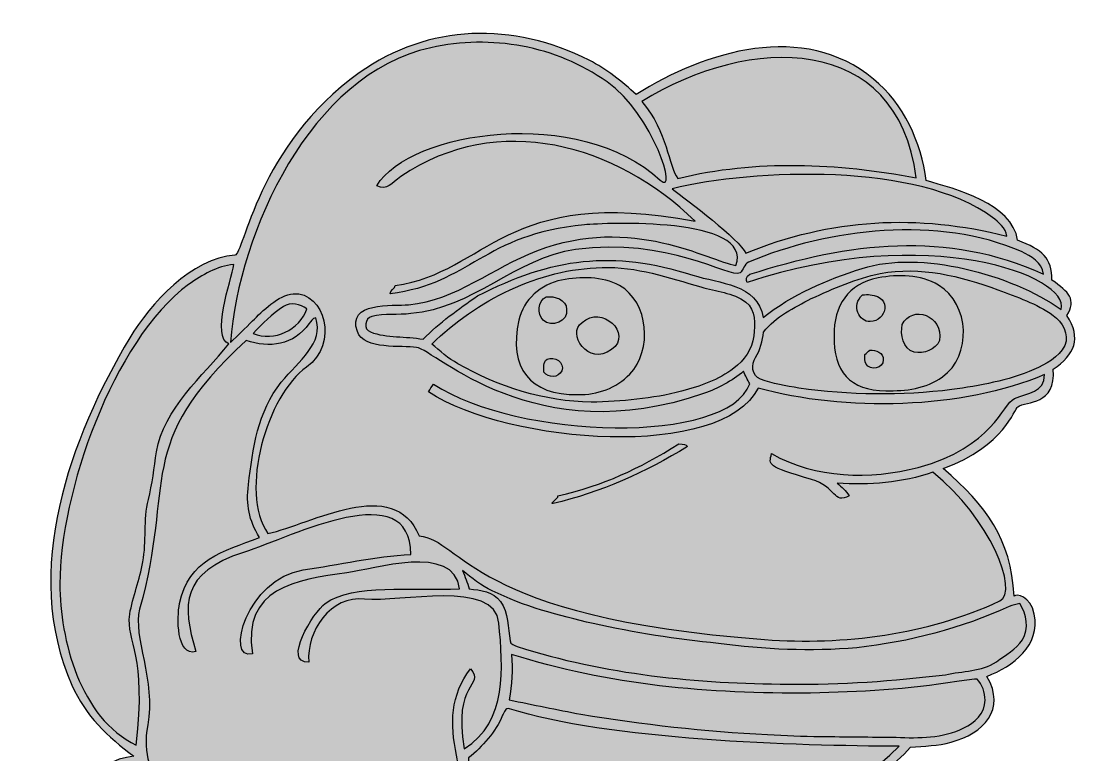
# Model space of a CAD drawing. Header units: millimetres. Extents: x 647 to 815, y -242 to -158.
# Drawn here: x 735.2 to 815.2, y -213.1 to -157.7 of the extents above; entities that cross this region are included whole.
import ezdxf

# ---------------------------------------------------------------- set-up
doc = ezdxf.new("R2010")
doc.units = ezdxf.units.MM
doc.header["$MEASUREMENT"] = 0
doc.layers.add('layer 1', color=7, linetype='Continuous')

msp = doc.modelspace()

# ---------------------------------------------------------------- hatches: boundary and pattern name
at = {"layer": 'layer 1', "true_color": 0x2b2a29}
h = msp.add_hatch(color=250, dxfattribs=at)
edge = h.paths.add_edge_path()
edge.add_spline(control_points=[(760.7171, -161.6223), (765.9753, -157.8823), (772.3428, -157.7647), (778.0643, -160.6654), (779.3853, -161.325), (780.5275, -162.2685), (781.6218, -163.2462), (786.8372, -159.9376), (794.2566, -157.7166), (799.5074, -162.0761), (801.8114, -163.9541), (803.1146, -166.8299), (803.4824, -169.7392), (805.719, -170.3782), (809.9784, -171.4619), (810.3846, -174.2448), (812.2667, -174.9637), (812.9712, -175.57), (812.9771, -177.2403), (814.2634, -178.1506), (814.8339, -178.705), (814.1042, -179.9286), (815.2275, -181.6205), (814.699, -182.8877), (813.0719, -183.9654), (813.3006, -186.696), (811.0421, -186.3629), (810.3997, -186.7979), (810.115, -186.9907), (809.4655, -189.716), (804.762, -191.4657), (808.0596, -194.2805), (809.8567, -196.6981), (810.1261, -201.098), (810.269, -200.8804), (811.3719, -201.0643), (811.646, -202.441), (812.1183, -204.813), (810.0638, -206.3617), (808.0743, -207.1387), (809.5468, -209.6382), (807.7969, -211.4451), (805.3855, -212.0967), (804.3825, -212.3801), (803.3347, -212.4035), (802.3022, -212.4729), (799.7745, -215.3355), (796.2153, -217.003), (792.6266, -218.1104), (796.3585, -219.0922), (797.8398, -221.0493), (798.4728, -224.6895), (799.2762, -229.3082), (786.7411, -231.0301), (784.1693, -231.3199), (777.9086, -231.9863), (771.5846, -231.9366), (765.3088, -231.4943), (764.3147, -234.1286), (765.0319, -235.5608), (764.515, -237.6952), (763.5231, -241.797), (748.2242, -240.3247), (747.1714, -235.1192), (746.9543, -234.0548), (747.1503, -229.8186), (747.4349, -228.5353), (744.8954, -227.8042), (742.3773, -226.879), (740.1445, -225.4436), (737.4223, -223.4568), (736.4678, -222.9007), (737.5988, -219.3635), (738.4977, -216.6191), (740.6641, -213.4303), (743.7199, -213.1656), (741.7352, -211.67), (740.0854, -210.1419), (739.0457, -207.8033), (735.222, -199.2059), (738.902, -189.161), (743.415, -181.5947), (744.9387, -179.0404), (748.1066, -175.5644), (751.3452, -175.3769), (752.0013, -175.3388), (753.0577, -167.0586), (760.7171, -161.6223)], knot_values=[0, 0, 0, 0, 0.0344828, 0.0344828, 0.0344828, 0.0689655, 0.0689655, 0.0689655, 0.1034483, 0.1034483, 0.1034483, 0.137931, 0.137931, 0.137931, 0.1724138, 0.1724138, 0.1724138, 0.2068966, 0.2068966, 0.2068966, 0.2413793, 0.2413793, 0.2413793, 0.2758621, 0.2758621, 0.2758621, 0.3103448, 0.3103448, 0.3103448, 0.3448276, 0.3448276, 0.3448276, 0.3793103, 0.3793103, 0.3793103, 0.4137931, 0.4137931, 0.4137931, 0.4482759, 0.4482759, 0.4482759, 0.4827586, 0.4827586, 0.4827586, 0.5172414, 0.5172414, 0.5172414, 0.5517241, 0.5517241, 0.5517241, 0.5862069, 0.5862069, 0.5862069, 0.6206897, 0.6206897, 0.6206897, 0.6551724, 0.6551724, 0.6551724, 0.6896552, 0.6896552, 0.6896552, 0.7241379, 0.7241379, 0.7241379, 0.7586207, 0.7586207, 0.7586207, 0.7931034, 0.7931034, 0.7931034, 0.8275862, 0.8275862, 0.8275862, 0.862069, 0.862069, 0.862069, 0.8965517, 0.8965517, 0.8965517, 0.9310345, 0.9310345, 0.9310345, 0.9655172, 0.9655172, 0.9655172, 1, 1, 1, 1], degree=3, periodic=1)
at = {"layer": 'layer 1', "true_color": 0xfefefe}
h = msp.add_hatch(color=7, dxfattribs=at)
edge = h.paths.add_edge_path()
edge.add_spline(control_points=[(779.4119, -162.2899), (782.9348, -164.7787), (784.8102, -170.9866), (783.4269, -169.7029), (777.3677, -164.082), (764.5466, -165.9411), (762.0485, -170.1289), (762.8762, -170.5223), (763.0916, -169.9454), (763.8635, -169.4243), (771.2063, -164.4659), (780.1096, -167.0039), (786.0522, -172.7925), (771.6811, -170.0907), (770.4373, -176.6716), (763.4262, -177.6535), (763.4313, -177.8739), (763.0514, -178.0556), (763.0646, -178.276), (769.1058, -177.5256), (770.0146, -173.8069), (777.7176, -173.0765), (779.2407, -172.9317), (790.4651, -172.4294), (789.1389, -176.1445), (787.0797, -175.7976), (781.3374, -172.275), (774.1191, -175.0305), (770.8036, -176.296), (768.0839, -178.762), (764.4436, -179.1016), (763.2387, -179.214), (759.7681, -178.8472), (760.5798, -181.1305), (761.0761, -182.5276), (763.9408, -182.1595), (765.0439, -182.3239), (766.483, -182.5391), (773.9862, -190.2406), (786.7023, -185.7966), (787.7978, -185.422), (788.8287, -184.8601), (789.7173, -184.1176), (789.8453, -184.444), (789.9991, -184.7623), (790.188, -185.059), (788.5107, -189.7136), (772.6945, -189.2625), (766.3315, -185.097), (766.1941, -185.2845), (766.068, -185.4783), (765.949, -185.6774), (772.0795, -189.6655), (788.0827, -190.8354), (790.8147, -185.3906), (797.249, -187.1885), (806.2848, -187.0232), (812.4086, -184.3694), (812.4233, -185.7468), (811.1647, -185.7325), (810.1543, -186.1812), (809.2226, -186.595), (808.5325, -189.8622), (802.8959, -191.3715), (799.2474, -192.3212), (795.161, -192.2135), (791.8157, -190.3338), (791.641, -191.2167), (791.4083, -191.2705), (794.8361, -192.2779), (796.708, -192.828), (796.507, -194.2058), (797.6727, -193.5077), (797.4335, -193.1402), (797.1104, -192.8431), (796.7721, -192.5697), (799.2024, -192.7141), (801.6805, -192.5431), (803.9945, -191.746), (808.3009, -195.1659), (810.5118, -200.7687), (809.0403, -201.4497), (803.5487, -203.991), (797.3004, -204.801), (791.3003, -204.357), (768.9945, -202.7069), (768.5346, -196.8284), (765.2325, -196.5483), (763.3864, -191.9073), (757.0853, -195.6767), (753.8348, -196.3607), (751.6316, -193.2029), (753.7836, -185.8949), (756.7406, -183.8109), (759.1937, -182.082), (758.1009, -178.1034), (755.7461, -178.2728), (754.626, -178.3535), (753.4034, -179.6015), (752.6703, -180.3239), (752.1175, -180.8684), (751.5816, -181.4329), (751.0019, -181.9445), (751.6574, -173.6251), (757.0126, -161.7152), (766.1148, -159.7132), (770.6848, -158.7083), (775.5437, -159.5569), (779.4119, -162.2899)], knot_values=[0, 0, 0, 0, 0.0277778, 0.0277778, 0.0277778, 0.0555556, 0.0555556, 0.0555556, 0.0833333, 0.0833333, 0.0833333, 0.1111111, 0.1111111, 0.1111111, 0.1388889, 0.1388889, 0.1388889, 0.1666667, 0.1666667, 0.1666667, 0.1944444, 0.1944444, 0.1944444, 0.2222222, 0.2222222, 0.2222222, 0.25, 0.25, 0.25, 0.2777778, 0.2777778, 0.2777778, 0.3055556, 0.3055556, 0.3055556, 0.3333333, 0.3333333, 0.3333333, 0.3611111, 0.3611111, 0.3611111, 0.3888889, 0.3888889, 0.3888889, 0.4166667, 0.4166667, 0.4166667, 0.4444444, 0.4444444, 0.4444444, 0.4722222, 0.4722222, 0.4722222, 0.5, 0.5, 0.5, 0.5277778, 0.5277778, 0.5277778, 0.5555556, 0.5555556, 0.5555556, 0.5833333, 0.5833333, 0.5833333, 0.6111111, 0.6111111, 0.6111111, 0.6388889, 0.6388889, 0.6388889, 0.6666667, 0.6666667, 0.6666667, 0.6944444, 0.6944444, 0.6944444, 0.7222222, 0.7222222, 0.7222222, 0.75, 0.75, 0.75, 0.7777778, 0.7777778, 0.7777778, 0.8055556, 0.8055556, 0.8055556, 0.8333333, 0.8333333, 0.8333333, 0.8611111, 0.8611111, 0.8611111, 0.8888889, 0.8888889, 0.8888889, 0.9166667, 0.9166667, 0.9166667, 0.9444444, 0.9444444, 0.9444444, 0.9722222, 0.9722222, 0.9722222, 1, 1, 1, 1], degree=3, periodic=1)
h = msp.add_hatch(color=7, dxfattribs=at)
edge = h.paths.add_edge_path()
edge.add_spline(control_points=[(782.0327, -163.7784), (790.1275, -158.7324), (801.3599, -158.5491), (802.7397, -169.5354), (796.7611, -168.3988), (790.7176, -168.1381), (784.7432, -169.5735), (784.0275, -168.6111), (784.0197, -166.0964), (782.0327, -163.7784)], knot_values=[0, 0, 0, 0, 0.3333333, 0.3333333, 0.3333333, 0.6666667, 0.6666667, 0.6666667, 1, 1, 1, 1], degree=3, periodic=1)
h = msp.add_hatch(color=7, dxfattribs=at)
edge = h.paths.add_edge_path()
edge.add_spline(control_points=[(784.3169, -170.3527), (790.5577, -168.8488), (802.876, -168.3694), (808.4999, -172.5208), (808.959, -172.8853), (809.5062, -173.3099), (809.5611, -173.9397), (802.9611, -172.2111), (796.1767, -172.586), (789.873, -175.2261), (789.4322, -174.1773), (785.4632, -171.2351), (784.3169, -170.3527)], knot_values=[0, 0, 0, 0, 0.25, 0.25, 0.25, 0.5, 0.5, 0.5, 0.75, 0.75, 0.75, 1, 1, 1, 1], degree=3, periodic=1)
h = msp.add_hatch(color=7, dxfattribs=at)
edge = h.paths.add_edge_path()
edge.add_spline(control_points=[(764.6164, -179.7583), (769.2203, -179.4288), (772.5104, -175.5798), (777.0431, -174.9374), (783.9198, -173.963), (788.6988, -177.1407), (789.4507, -176.7095), (789.7077, -176.4777), (789.7408, -176.0416), (790.0822, -175.9008), (796.0974, -173.3471), (804.4804, -172.3551), (810.6779, -175.1001), (811.4023, -175.4266), (812.2229, -175.919), (812.3338, -176.7858), (805.0283, -173.4675), (797.6489, -174.4134), (790.1779, -176.8056), (789.8915, -176.9943), (789.8884, -177.2201), (789.9793, -177.4339), (803.6365, -172.8784), (814.3731, -176.9484), (813.6618, -179.4579), (809.875, -176.8061), (803.0784, -174.9659), (798.6619, -176.3598), (796.0098, -177.2119), (793.3828, -178.3192), (791.1912, -180.0714), (790.7537, -177.4913), (787.9041, -177.5242), (785.875, -176.8705), (779.8693, -174.9354), (775.2571, -175.5612), (769.6356, -178.4384), (768.2114, -179.4462), (766.7593, -180.4409), (765.5477, -181.7111), (764.2282, -181.4553), (762.8308, -181.6408), (761.5594, -181.1571), (761.0158, -180.9747), (761.1435, -180.1043), (761.6671, -179.9818), (762.6318, -179.7479), (763.6399, -179.9188), (764.6164, -179.7583)], knot_values=[0, 0, 0, 0, 0.0625, 0.0625, 0.0625, 0.125, 0.125, 0.125, 0.1875, 0.1875, 0.1875, 0.25, 0.25, 0.25, 0.3125, 0.3125, 0.3125, 0.375, 0.375, 0.375, 0.4375, 0.4375, 0.4375, 0.5, 0.5, 0.5, 0.5625, 0.5625, 0.5625, 0.625, 0.625, 0.625, 0.6875, 0.6875, 0.6875, 0.75, 0.75, 0.75, 0.8125, 0.8125, 0.8125, 0.875, 0.875, 0.875, 0.9375, 0.9375, 0.9375, 1, 1, 1, 1], degree=3, periodic=1)
h = msp.add_hatch(color=7, dxfattribs=at)
edge = h.paths.add_edge_path()
edge.add_spline(control_points=[(747.8492, -177.5715), (748.8735, -176.8687), (749.9793, -176.1761), (751.2507, -176.0795), (751.0607, -177.2688), (749.5236, -181.5874), (750.8961, -182.0571), (748.8992, -184.5005), (745.9813, -186.9441), (745.4288, -190.2126), (745.2402, -191.4127), (745.1208, -192.6261), (744.8127, -193.8047), (744.4195, -195.3413), (744.7013, -196.9457), (744.3913, -198.4942), (744.1656, -199.8383), (743.6454, -201.1163), (743.4035, -202.4559), (743.1515, -204.6086), (744.7211, -205.4093), (743.8974, -212.3368), (739.6545, -210.2644), (738.1417, -204.3804), (738.1386, -200.1488), (738.1347, -193.3809), (742.1089, -181.8251), (747.8492, -177.5715)], knot_values=[0, 0, 0, 0, 0.1111111, 0.1111111, 0.1111111, 0.2222222, 0.2222222, 0.2222222, 0.3333333, 0.3333333, 0.3333333, 0.4444444, 0.4444444, 0.4444444, 0.5555556, 0.5555556, 0.5555556, 0.6666667, 0.6666667, 0.6666667, 0.7777778, 0.7777778, 0.7777778, 0.8888889, 0.8888889, 0.8888889, 1, 1, 1, 1], degree=3, periodic=1)
h = msp.add_hatch(color=7, dxfattribs=at)
edge = h.paths.add_edge_path()
edge.add_spline(control_points=[(766.1853, -182.0666), (766.8202, -182.5939), (767.432, -183.1589), (768.1648, -183.5502), (771.215, -185.3088), (774.6906, -186.3977), (778.223, -186.4562), (780.5141, -186.4028), (782.8164, -186.2006), (785.0411, -185.6305), (786.4282, -185.2575), (787.8258, -184.78), (788.9781, -183.8982), (789.7552, -183.3063), (790.3849, -182.4494), (790.4826, -181.4547), (790.589, -180.588), (790.6519, -179.5005), (789.8894, -178.8987), (788.8948, -178.1909), (787.6318, -178.0965), (786.4914, -177.7584), (784.0612, -177.0804), (781.6177, -176.1923), (779.0552, -176.2995), (774.2068, -176.3942), (769.6399, -178.7598), (766.1853, -182.0666)], knot_values=[0, 0, 0, 0, 0.1111111, 0.1111111, 0.1111111, 0.2222222, 0.2222222, 0.2222222, 0.3333333, 0.3333333, 0.3333333, 0.4444444, 0.4444444, 0.4444444, 0.5555556, 0.5555556, 0.5555556, 0.6666667, 0.6666667, 0.6666667, 0.7777778, 0.7777778, 0.7777778, 0.8888889, 0.8888889, 0.8888889, 1, 1, 1, 1], degree=3, periodic=1)
h = msp.add_hatch(color=7, dxfattribs=at)
edge = h.paths.add_edge_path()
edge.add_spline(control_points=[(800.0275, -176.7506), (798.2089, -177.1119), (796.5016, -177.8727), (794.8242, -178.6419), (793.5315, -179.3197), (792.1388, -179.9878), (791.2287, -181.1665), (791.1045, -181.8263), (790.9951, -182.5057), (790.624, -183.0826), (790.2425, -183.5882), (790.3486, -184.4768), (790.9884, -184.7185), (791.9216, -185.0633), (792.9115, -185.2276), (793.8892, -185.3918), (797.7085, -185.9406), (801.604, -185.9833), (805.4348, -185.5026), (807.5368, -185.2176), (809.6535, -184.8313), (811.6177, -183.9992), (812.5195, -183.595), (813.4724, -183.0826), (813.9483, -182.1725), (814.3129, -181.314), (813.7544, -180.4107), (813.0665, -179.9118), (811.8181, -179.0033), (810.3282, -178.5242), (808.9027, -177.9738), (806.088, -176.9393), (803.0294, -176.1768), (800.0275, -176.7506)], knot_values=[0, 0, 0, 0, 0.0909091, 0.0909091, 0.0909091, 0.1818182, 0.1818182, 0.1818182, 0.2727273, 0.2727273, 0.2727273, 0.3636364, 0.3636364, 0.3636364, 0.4545455, 0.4545455, 0.4545455, 0.5454545, 0.5454545, 0.5454545, 0.6363636, 0.6363636, 0.6363636, 0.7272727, 0.7272727, 0.7272727, 0.8181818, 0.8181818, 0.8181818, 0.9090909, 0.9090909, 0.9090909, 1, 1, 1, 1], degree=3, periodic=1)
h = msp.add_hatch(color=7, dxfattribs=at)
edge = h.paths.add_edge_path()
edge.add_spline(control_points=[(799.86, -177.0853), (801.3734, -176.8018), (803.0659, -176.8035), (804.4167, -177.6355), (806.7889, -179.0331), (806.9548, -182.9584), (804.7085, -184.5495), (803.4869, -185.4332), (801.9241, -185.6305), (800.455, -185.5906), (797.7219, -185.5906), (796.4778, -184.089), (796.5382, -181.4416), (796.5103, -179.174), (797.6004, -177.5273), (799.86, -177.0853)], knot_values=[0, 0, 0, 0, 0.2, 0.2, 0.2, 0.4, 0.4, 0.4, 0.6, 0.6, 0.6, 0.8, 0.8, 0.8, 1, 1, 1, 1], degree=3, periodic=1)
h = msp.add_hatch(color=7, dxfattribs=at)
edge = h.paths.add_edge_path()
edge.add_spline(control_points=[(775.9836, -177.2445), (777.4291, -176.9712), (779.0323, -176.9443), (780.3613, -177.6589), (782.5529, -178.8818), (782.875, -182.5561), (781.1239, -184.3374), (780.1311, -185.3968), (778.6593, -185.9038), (777.2272, -185.8859), (773.5542, -185.9413), (771.9871, -183.8627), (772.7614, -180.2794), (773.0928, -178.7197), (774.4504, -177.5512), (775.9836, -177.2445)], knot_values=[0, 0, 0, 0, 0.2, 0.2, 0.2, 0.4, 0.4, 0.4, 0.6, 0.6, 0.6, 0.8, 0.8, 0.8, 1, 1, 1, 1], degree=3, periodic=1)
h = msp.add_hatch(color=7, dxfattribs=at)
edge = h.paths.add_edge_path()
edge.add_spline(control_points=[(798.6769, -178.3585), (797.8326, -179.1372), (798.4132, -180.4609), (799.2732, -180.3608), (800.4676, -180.3696), (800.9742, -178.5242), (799.2727, -178.3539), (799.0979, -178.3365), (798.8997, -178.3367), (798.6769, -178.3585)], knot_values=[0, 0, 0, 0, 0.3333333, 0.3333333, 0.3333333, 0.6666667, 0.6666667, 0.6666667, 1, 1, 1, 1], degree=3, periodic=1)
h = msp.add_hatch(color=7, dxfattribs=at)
edge = h.paths.add_edge_path()
edge.add_spline(control_points=[(755.0001, -179.2457), (755.5521, -178.8811), (756.2648, -179.06), (756.7788, -179.4064), (756.2367, -181.0011), (754.2922, -181.931), (752.7209, -181.2731), (753.4004, -180.5186), (754.1465, -179.8012), (755.0001, -179.2457)], knot_values=[0, 0, 0, 0, 0.3333333, 0.3333333, 0.3333333, 0.6666667, 0.6666667, 0.6666667, 1, 1, 1, 1], degree=3, periodic=1)
h = msp.add_hatch(color=7, dxfattribs=at)
edge = h.paths.add_edge_path()
edge.add_spline(control_points=[(774.8117, -178.5142), (774.19, -178.8573), (774.1088, -179.7705), (774.6014, -180.2595), (775.1748, -180.8979), (776.5475, -180.349), (776.3616, -179.451), (776.3765, -178.7114), (775.4287, -178.4146), (774.8117, -178.5142)], knot_values=[0, 0, 0, 0, 0.3333333, 0.3333333, 0.3333333, 0.6666667, 0.6666667, 0.6666667, 1, 1, 1, 1], degree=3, periodic=1)
h = msp.add_hatch(color=7, dxfattribs=at)
edge = h.paths.add_edge_path()
edge.add_spline(control_points=[(777.5418, -180.4552), (776.3349, -181.2301), (777.9864, -183.8072), (779.7633, -182.4913), (781.3975, -181.2816), (778.9481, -179.0491), (777.5418, -180.4552)], knot_values=[0, 0, 0, 0, 0.5, 0.5, 0.5, 1, 1, 1, 1], degree=3, periodic=1)
h = msp.add_hatch(color=7, dxfattribs=at)
edge = h.paths.add_edge_path()
edge.add_spline(control_points=[(801.6835, -180.591), (801.5401, -181.36), (801.6991, -182.4326), (802.5869, -182.6715), (803.3145, -182.814), (804.1816, -182.5057), (804.5064, -181.8029), (804.8011, -179.9096), (802.4056, -179.0917), (801.6835, -180.591)], knot_values=[0, 0, 0, 0, 0.3333333, 0.3333333, 0.3333333, 0.6666667, 0.6666667, 0.6666667, 1, 1, 1, 1], degree=3, periodic=1)
h = msp.add_hatch(color=7, dxfattribs=at)
edge = h.paths.add_edge_path()
edge.add_spline(control_points=[(756.9297, -180.5388), (757.0754, -180.3647), (757.1883, -180.1211), (757.4418, -180.0929), (758.0639, -182.0223), (756.1905, -183.3012), (754.8378, -184.9531), (753.0437, -187.1437), (752.708, -189.9809), (752.3628, -192.6744), (752.1664, -194.2076), (752.406, -195.3356), (753.1851, -196.6556), (750.4561, -197.7362), (747.853, -198.2946), (747.1696, -201.6519), (746.9489, -202.6395), (746.9267, -205.6507), (748.3949, -205.2687), (747.341, -201.7236), (747.2848, -199.3152), (751.9933, -197.7845), (755.8282, -196.5381), (764.6179, -191.996), (764.6027, -197.9405), (761.916, -198.0858), (759.1592, -198.7073), (756.4936, -199.1091), (752.2461, -199.7492), (750.5615, -205.998), (752.6713, -205.4461), (751.8786, -200.4835), (755.9107, -199.8471), (759.7944, -199.3276), (761.798, -199.0597), (767.86, -197.0671), (768.2961, -200.5344), (764.5836, -200.7056), (760.3121, -200.1019), (758.1494, -201.6353), (757.2767, -202.2588), (754.8779, -206.1738), (756.9199, -206.0594), (756.701, -203.7633), (758.5799, -201.0136), (761.13, -201.3038), (763.7966, -201.6075), (770.9536, -199.7807), (771.2549, -203.1273), (771.5581, -206.4952), (771.9507, -210.4956), (768.6458, -212.6104), (767.7417, -207.4699), (770.2378, -207.967), (769.1131, -206.5651), (767.5948, -208.5313), (767.5666, -210.7421), (768.0589, -213.0844), (768.8027, -216.6234), (768.3431, -224.1362), (766.771, -227.6982), (766.2041, -227.6947), (765.4514, -227.1828), (765.0951, -227.8554), (764.4657, -226.2828), (763.2871, -227.2505), (762.3218, -226.3307), (761.5293, -225.5752), (761.8658, -224.3992), (760.6643, -223.9435), (759.9394, -223.6687), (759.7725, -223.1546), (759.6647, -222.4867), (759.3796, -222.3787), (759.0746, -222.3373), (758.7779, -222.2759), (758.7215, -222.4419), (758.6637, -222.609), (758.604, -222.7749), (758.0528, -223.6227), (757.3154, -223.326), (756.4919, -223.2077), (756.2065, -223.1667), (755.8072, -223.1749), (755.5272, -222.9821), (755.1028, -222.6902), (754.7907, -222.0381), (754.7764, -221.56), (753.597, -221.3302), (754.0021, -221.7846), (753.0693, -222.4198), (752.7525, -222.6358), (752.5401, -222.4924), (752.1952, -222.7556), (751.5555, -223.244), (751.3519, -224.1092), (750.8312, -224.2104), (750.1035, -224.2337), (749.3741, -224.1358), (748.6449, -224.1624), (747.6366, -216.0966), (743.8949, -215.3523), (744.7692, -210.7985), (745.3999, -207.514), (743.5982, -204.0617), (744.1527, -202.0795), (746.8444, -192.4577), (743.6314, -189.7048), (752.1823, -181.8001), (753.9214, -182.4114), (755.7937, -182.1498), (756.9297, -180.5388)], knot_values=[0, 0, 0, 0, 0.027027, 0.027027, 0.027027, 0.0540541, 0.0540541, 0.0540541, 0.0810811, 0.0810811, 0.0810811, 0.1081081, 0.1081081, 0.1081081, 0.1351351, 0.1351351, 0.1351351, 0.1621622, 0.1621622, 0.1621622, 0.1891892, 0.1891892, 0.1891892, 0.2162162, 0.2162162, 0.2162162, 0.2432432, 0.2432432, 0.2432432, 0.2702703, 0.2702703, 0.2702703, 0.2972973, 0.2972973, 0.2972973, 0.3243243, 0.3243243, 0.3243243, 0.3513514, 0.3513514, 0.3513514, 0.3783784, 0.3783784, 0.3783784, 0.4054054, 0.4054054, 0.4054054, 0.4324324, 0.4324324, 0.4324324, 0.4594595, 0.4594595, 0.4594595, 0.4864865, 0.4864865, 0.4864865, 0.5135135, 0.5135135, 0.5135135, 0.5405405, 0.5405405, 0.5405405, 0.5675676, 0.5675676, 0.5675676, 0.5945946, 0.5945946, 0.5945946, 0.6216216, 0.6216216, 0.6216216, 0.6486486, 0.6486486, 0.6486486, 0.6756757, 0.6756757, 0.6756757, 0.7027027, 0.7027027, 0.7027027, 0.7297297, 0.7297297, 0.7297297, 0.7567568, 0.7567568, 0.7567568, 0.7837838, 0.7837838, 0.7837838, 0.8108108, 0.8108108, 0.8108108, 0.8378378, 0.8378378, 0.8378378, 0.8648649, 0.8648649, 0.8648649, 0.8918919, 0.8918919, 0.8918919, 0.9189189, 0.9189189, 0.9189189, 0.9459459, 0.9459459, 0.9459459, 0.972973, 0.972973, 0.972973, 1, 1, 1, 1], degree=3, periodic=1)
h = msp.add_hatch(color=7, dxfattribs=at)
edge = h.paths.add_edge_path()
edge.add_spline(control_points=[(774.8879, -183.2152), (774.5631, -183.4356), (774.6511, -183.8468), (774.6558, -184.1784), (774.9659, -184.6525), (775.7748, -184.6295), (776.0002, -184.0986), (776.2539, -183.4456), (775.4336, -182.9699), (774.8879, -183.2152)], knot_values=[0, 0, 0, 0, 0.3333333, 0.3333333, 0.3333333, 0.6666667, 0.6666667, 0.6666667, 1, 1, 1, 1], degree=3, periodic=1)
h = msp.add_hatch(color=7, dxfattribs=at)
edge = h.paths.add_edge_path()
edge.add_spline(control_points=[(799.2268, -182.5341), (799.1075, -182.6417), (798.99, -182.7511), (798.8704, -182.8587), (798.8954, -183.0943), (798.8009, -183.3777), (798.96, -183.5799), (799.2483, -184.1186), (800.2761, -183.8982), (800.2545, -183.2636), (800.3027, -182.7195), (799.6761, -182.4793), (799.2268, -182.5341)], knot_values=[0, 0, 0, 0, 0.25, 0.25, 0.25, 0.5, 0.5, 0.5, 0.75, 0.75, 0.75, 1, 1, 1, 1], degree=3, periodic=1)
h = msp.add_hatch(color=7, dxfattribs=at)
edge = h.paths.add_edge_path()
edge.add_spline(control_points=[(775.7086, -193.5243), (775.7612, -193.7233), (775.0161, -194.1428), (775.3391, -194.1014), (778.9294, -193.2642), (782.336, -191.7342), (785.4724, -189.8099), (785.3643, -189.6107), (785.2268, -189.6126), (784.835, -189.6086), (781.7041, -191.5283), (779.2885, -192.6758), (775.7086, -193.5243)], knot_values=[0, 0, 0, 0, 0.25, 0.25, 0.25, 0.5, 0.5, 0.5, 0.75, 0.75, 0.75, 1, 1, 1, 1], degree=3, periodic=1)
h = msp.add_hatch(color=7, dxfattribs=at)
edge = h.paths.add_edge_path()
edge.add_spline(control_points=[(768.523, -199.1539), (769.2026, -199.7406), (769.9219, -200.2914), (770.7378, -200.6771), (773.1475, -201.8576), (775.7584, -202.5586), (778.3661, -203.1569), (781.4792, -203.8567), (784.6402, -204.3223), (787.8126, -204.6554), (791.2707, -205.0996), (794.7766, -205.2969), (798.2543, -204.9738), (802.2211, -204.5445), (806.131, -203.5233), (809.7614, -201.8606), (810.0133, -201.7562), (810.2818, -201.71), (810.5471, -201.6501), (811.114, -202.4361), (811.225, -203.535), (810.7543, -204.3918), (810.2522, -205.098), (809.4879, -205.5504), (808.785, -206.0297), (807.6579, -206.814), (806.2241, -206.706), (804.9426, -207.0209), (801.0193, -207.4733), (797.0738, -207.7833), (793.1223, -207.7172), (786.2135, -207.7154), (779.2428, -206.9813), (772.6338, -204.8942), (772.435, -204.7831), (772.1067, -204.7465), (772.105, -204.4582), (771.9344, -203.4622), (771.9844, -202.3546), (771.3725, -201.4959), (770.8338, -200.7535), (769.8608, -200.6224), (769.0155, -200.5461), (768.8711, -200.0754), (768.7137, -199.6079), (768.523, -199.1539)], knot_values=[0, 0, 0, 0, 0.0666667, 0.0666667, 0.0666667, 0.1333333, 0.1333333, 0.1333333, 0.2, 0.2, 0.2, 0.2666667, 0.2666667, 0.2666667, 0.3333333, 0.3333333, 0.3333333, 0.4, 0.4, 0.4, 0.4666667, 0.4666667, 0.4666667, 0.5333333, 0.5333333, 0.5333333, 0.6, 0.6, 0.6, 0.6666667, 0.6666667, 0.6666667, 0.7333333, 0.7333333, 0.7333333, 0.8, 0.8, 0.8, 0.8666667, 0.8666667, 0.8666667, 0.9333333, 0.9333333, 0.9333333, 1, 1, 1, 1], degree=3, periodic=1)
h = msp.add_hatch(color=7, dxfattribs=at)
edge = h.paths.add_edge_path()
edge.add_spline(control_points=[(772.2179, -205.4777), (779.48, -207.8233), (787.178, -208.4679), (794.7749, -208.3983), (798.4596, -208.317), (802.1562, -208.1398), (805.7946, -207.523), (806.3052, -207.4684), (806.809, -207.3507), (807.3246, -207.3374), (807.7391, -207.7356), (807.9163, -208.3685), (807.9297, -208.9371), (807.9497, -209.9084), (807.1423, -210.6595), (806.3169, -211.0325), (804.742, -211.8016), (802.9436, -211.8149), (801.2312, -211.7335), (799.3302, -211.7102), (797.4269, -211.6871), (795.5258, -211.6789), (794.1864, -211.6541), (792.8487, -211.6108), (791.5111, -211.515), (786.7901, -211.3342), (782.1022, -210.724), (777.4375, -210.0012), (775.6391, -209.6301), (773.8324, -209.3066), (772.0421, -208.8974), (772.2277, -207.7666), (772.3058, -206.6231), (772.2179, -205.4777)], knot_values=[0, 0, 0, 0, 0.0909091, 0.0909091, 0.0909091, 0.1818182, 0.1818182, 0.1818182, 0.2727273, 0.2727273, 0.2727273, 0.3636364, 0.3636364, 0.3636364, 0.4545455, 0.4545455, 0.4545455, 0.5454545, 0.5454545, 0.5454545, 0.6363636, 0.6363636, 0.6363636, 0.7272727, 0.7272727, 0.7272727, 0.8181818, 0.8181818, 0.8181818, 0.9090909, 0.9090909, 0.9090909, 1, 1, 1, 1], degree=3, periodic=1)
h = msp.add_hatch(color=7, dxfattribs=at)
edge = h.paths.add_edge_path()
edge.add_spline(control_points=[(771.5386, -210.0676), (771.6609, -209.8686), (771.734, -209.4478), (772.0637, -209.5852), (779.2955, -211.9187), (793.8293, -212.4099), (801.4401, -212.4035), (794.201, -219.9596), (778.4985, -219.9229), (768.8844, -219.4036), (768.8844, -219.4036), (768.9723, -213.295), (768.9723, -213.295), (770.0314, -212.4064), (770.9978, -211.3571), (771.5386, -210.0676)], knot_values=[0, 0, 0, 0, 0.2, 0.2, 0.2, 0.4, 0.4, 0.4, 0.6, 0.6, 0.6, 0.8, 0.8, 0.8, 1, 1, 1, 1], degree=3, periodic=1)

# ---------------------------------------------------------------- linework, layer by layer
at = {"layer": 'layer 1', "color": 250}
msp.add_open_spline([(760.7171, -161.6223), (765.9753, -157.8823), (772.3428, -157.7647), (778.0643, -160.6654), (779.3853, -161.325), (780.5275, -162.2685), (781.6218, -163.2462), (786.8372, -159.9376), (794.2566, -157.7166), (799.5074, -162.0761), (801.8114, -163.9541), (803.1146, -166.8299), (803.4824, -169.7392), (805.719, -170.3782), (809.9784, -171.4619), (810.3846, -174.2448), (812.2667, -174.9637), (812.9712, -175.57), (812.9771, -177.2403), (814.2634, -178.1506), (814.8339, -178.705), (814.1042, -179.9286), (815.2275, -181.6205), (814.699, -182.8877), (813.0719, -183.9654), (813.3006, -186.696), (811.0421, -186.3629), (810.3997, -186.7979), (810.115, -186.9907), (809.4655, -189.716), (804.762, -191.4657), (808.0596, -194.2805), (809.8567, -196.6981), (810.1261, -201.098), (810.269, -200.8804), (811.3719, -201.0643), (811.646, -202.441), (812.1183, -204.813), (810.0638, -206.3617), (808.0743, -207.1387), (809.5468, -209.6382), (807.7969, -211.4451), (805.3855, -212.0967), (804.3825, -212.3801), (803.3347, -212.4035), (802.3022, -212.4729), (799.7745, -215.3355), (796.2153, -217.003), (792.6266, -218.1104), (796.3585, -219.0922), (797.8398, -221.0493), (798.4728, -224.6895), (799.2762, -229.3082), (786.7411, -231.0301), (784.1693, -231.3199), (777.9086, -231.9863), (771.5846, -231.9366), (765.3088, -231.4943), (764.3147, -234.1286), (765.0319, -235.5608), (764.515, -237.6952), (763.5231, -241.797), (748.2242, -240.3247), (747.1714, -235.1192), (746.9543, -234.0548), (747.1503, -229.8186), (747.4349, -228.5353), (744.8954, -227.8042), (742.3773, -226.879), (740.1445, -225.4436), (737.4223, -223.4568), (736.4678, -222.9007), (737.5988, -219.3635), (738.4977, -216.6191), (740.6641, -213.4303), (743.7199, -213.1656), (741.7352, -211.67), (740.0854, -210.1419), (739.0457, -207.8033), (735.222, -199.2059), (738.902, -189.161), (743.415, -181.5947), (744.9387, -179.0404), (748.1066, -175.5644), (751.3452, -175.3769), (752.0013, -175.3388), (753.0577, -167.0586), (760.7171, -161.6223)], degree=3, knots=[0, 0, 0, 0, 0.0344828, 0.0344828, 0.0344828, 0.0689655, 0.0689655, 0.0689655, 0.1034483, 0.1034483, 0.1034483, 0.137931, 0.137931, 0.137931, 0.1724138, 0.1724138, 0.1724138, 0.2068966, 0.2068966, 0.2068966, 0.2413793, 0.2413793, 0.2413793, 0.2758621, 0.2758621, 0.2758621, 0.3103448, 0.3103448, 0.3103448, 0.3448276, 0.3448276, 0.3448276, 0.3793103, 0.3793103, 0.3793103, 0.4137931, 0.4137931, 0.4137931, 0.4482759, 0.4482759, 0.4482759, 0.4827586, 0.4827586, 0.4827586, 0.5172414, 0.5172414, 0.5172414, 0.5517241, 0.5517241, 0.5517241, 0.5862069, 0.5862069, 0.5862069, 0.6206897, 0.6206897, 0.6206897, 0.6551724, 0.6551724, 0.6551724, 0.6896552, 0.6896552, 0.6896552, 0.7241379, 0.7241379, 0.7241379, 0.7586207, 0.7586207, 0.7586207, 0.7931034, 0.7931034, 0.7931034, 0.8275862, 0.8275862, 0.8275862, 0.862069, 0.862069, 0.862069, 0.8965517, 0.8965517, 0.8965517, 0.9310345, 0.9310345, 0.9310345, 0.9655172, 0.9655172, 0.9655172, 1, 1, 1, 1], dxfattribs=at)
at = {"layer": 'layer 1', "color": 7}
for points, knots in [([(779.4119, -162.2899), (782.9348, -164.7787), (784.8102, -170.9866), (783.4269, -169.7029), (777.3677, -164.082), (764.5466, -165.9411), (762.0485, -170.1289), (762.8762, -170.5223), (763.0916, -169.9454), (763.8635, -169.4243), (771.2063, -164.4659), (780.1096, -167.0039), (786.0522, -172.7925), (771.6811, -170.0907), (770.4373, -176.6716), (763.4262, -177.6535), (763.4313, -177.8739), (763.0514, -178.0556), (763.0646, -178.276), (769.1058, -177.5256), (770.0146, -173.8069), (777.7176, -173.0765), (779.2407, -172.9317), (790.4651, -172.4294), (789.1389, -176.1445), (787.0797, -175.7976), (781.3374, -172.275), (774.1191, -175.0305), (770.8036, -176.296), (768.0839, -178.762), (764.4436, -179.1016), (763.2387, -179.214), (759.7681, -178.8472), (760.5798, -181.1305), (761.0761, -182.5276), (763.9408, -182.1595), (765.0439, -182.3239), (766.483, -182.5391), (773.9862, -190.2406), (786.7023, -185.7966), (787.7978, -185.422), (788.8287, -184.8601), (789.7173, -184.1176), (789.8453, -184.444), (789.9991, -184.7623), (790.188, -185.059), (788.5107, -189.7136), (772.6945, -189.2625), (766.3315, -185.097), (766.1941, -185.2845), (766.068, -185.4783), (765.949, -185.6774), (772.0795, -189.6655), (788.0827, -190.8354), (790.8147, -185.3906), (797.249, -187.1885), (806.2848, -187.0232), (812.4086, -184.3694), (812.4233, -185.7468), (811.1647, -185.7325), (810.1543, -186.1812), (809.2226, -186.595), (808.5325, -189.8622), (802.8959, -191.3715), (799.2474, -192.3212), (795.161, -192.2135), (791.8157, -190.3338), (791.641, -191.2167), (791.4083, -191.2705), (794.8361, -192.2779), (796.708, -192.828), (796.507, -194.2058), (797.6727, -193.5077), (797.4335, -193.1402), (797.1104, -192.8431), (796.7721, -192.5697), (799.2024, -192.7141), (801.6805, -192.5431), (803.9945, -191.746), (808.3009, -195.1659), (810.5118, -200.7687), (809.0403, -201.4497), (803.5487, -203.991), (797.3004, -204.801), (791.3003, -204.357), (768.9945, -202.7069), (768.5346, -196.8284), (765.2325, -196.5483), (763.3864, -191.9073), (757.0853, -195.6767), (753.8348, -196.3607), (751.6316, -193.2029), (753.7836, -185.8949), (756.7406, -183.8109), (759.1937, -182.082), (758.1009, -178.1034), (755.7461, -178.2728), (754.626, -178.3535), (753.4034, -179.6015), (752.6703, -180.3239), (752.1175, -180.8684), (751.5816, -181.4329), (751.0019, -181.9445), (751.6574, -173.6251), (757.0126, -161.7152), (766.1148, -159.7132), (770.6848, -158.7083), (775.5437, -159.5569), (779.4119, -162.2899)], [0, 0, 0, 0, 0.0277778, 0.0277778, 0.0277778, 0.0555556, 0.0555556, 0.0555556, 0.0833333, 0.0833333, 0.0833333, 0.1111111, 0.1111111, 0.1111111, 0.1388889, 0.1388889, 0.1388889, 0.1666667, 0.1666667, 0.1666667, 0.1944444, 0.1944444, 0.1944444, 0.2222222, 0.2222222, 0.2222222, 0.25, 0.25, 0.25, 0.2777778, 0.2777778, 0.2777778, 0.3055556, 0.3055556, 0.3055556, 0.3333333, 0.3333333, 0.3333333, 0.3611111, 0.3611111, 0.3611111, 0.3888889, 0.3888889, 0.3888889, 0.4166667, 0.4166667, 0.4166667, 0.4444444, 0.4444444, 0.4444444, 0.4722222, 0.4722222, 0.4722222, 0.5, 0.5, 0.5, 0.5277778, 0.5277778, 0.5277778, 0.5555556, 0.5555556, 0.5555556, 0.5833333, 0.5833333, 0.5833333, 0.6111111, 0.6111111, 0.6111111, 0.6388889, 0.6388889, 0.6388889, 0.6666667, 0.6666667, 0.6666667, 0.6944444, 0.6944444, 0.6944444, 0.7222222, 0.7222222, 0.7222222, 0.75, 0.75, 0.75, 0.7777778, 0.7777778, 0.7777778, 0.8055556, 0.8055556, 0.8055556, 0.8333333, 0.8333333, 0.8333333, 0.8611111, 0.8611111, 0.8611111, 0.8888889, 0.8888889, 0.8888889, 0.9166667, 0.9166667, 0.9166667, 0.9444444, 0.9444444, 0.9444444, 0.9722222, 0.9722222, 0.9722222, 1, 1, 1, 1]), ([(782.0327, -163.7784), (790.1275, -158.7324), (801.3599, -158.5491), (802.7397, -169.5354), (796.7611, -168.3988), (790.7176, -168.1381), (784.7432, -169.5735), (784.0275, -168.6111), (784.0197, -166.0964), (782.0327, -163.7784)], [0, 0, 0, 0, 0.3333333, 0.3333333, 0.3333333, 0.6666667, 0.6666667, 0.6666667, 1, 1, 1, 1]), ([(784.3169, -170.3527), (790.5577, -168.8488), (802.876, -168.3694), (808.4999, -172.5208), (808.959, -172.8853), (809.5062, -173.3099), (809.5611, -173.9397), (802.9611, -172.2111), (796.1767, -172.586), (789.873, -175.2261), (789.4322, -174.1773), (785.4632, -171.2351), (784.3169, -170.3527)], [0, 0, 0, 0, 0.25, 0.25, 0.25, 0.5, 0.5, 0.5, 0.75, 0.75, 0.75, 1, 1, 1, 1]), ([(764.6164, -179.7583), (769.2203, -179.4288), (772.5104, -175.5798), (777.0431, -174.9374), (783.9198, -173.963), (788.6988, -177.1407), (789.4507, -176.7095), (789.7077, -176.4777), (789.7408, -176.0416), (790.0822, -175.9008), (796.0974, -173.3471), (804.4804, -172.3551), (810.6779, -175.1001), (811.4023, -175.4266), (812.2229, -175.919), (812.3338, -176.7858), (805.0283, -173.4675), (797.6489, -174.4134), (790.1779, -176.8056), (789.8915, -176.9943), (789.8884, -177.2201), (789.9793, -177.4339), (803.6365, -172.8784), (814.3731, -176.9484), (813.6618, -179.4579), (809.875, -176.8061), (803.0784, -174.9659), (798.6619, -176.3598), (796.0098, -177.2119), (793.3828, -178.3192), (791.1912, -180.0714), (790.7537, -177.4913), (787.9041, -177.5242), (785.875, -176.8705), (779.8693, -174.9354), (775.2571, -175.5612), (769.6356, -178.4384), (768.2114, -179.4462), (766.7593, -180.4409), (765.5477, -181.7111), (764.2282, -181.4553), (762.8308, -181.6408), (761.5594, -181.1571), (761.0158, -180.9747), (761.1435, -180.1043), (761.6671, -179.9818), (762.6318, -179.7479), (763.6399, -179.9188), (764.6164, -179.7583)], [0, 0, 0, 0, 0.0625, 0.0625, 0.0625, 0.125, 0.125, 0.125, 0.1875, 0.1875, 0.1875, 0.25, 0.25, 0.25, 0.3125, 0.3125, 0.3125, 0.375, 0.375, 0.375, 0.4375, 0.4375, 0.4375, 0.5, 0.5, 0.5, 0.5625, 0.5625, 0.5625, 0.625, 0.625, 0.625, 0.6875, 0.6875, 0.6875, 0.75, 0.75, 0.75, 0.8125, 0.8125, 0.8125, 0.875, 0.875, 0.875, 0.9375, 0.9375, 0.9375, 1, 1, 1, 1]), ([(747.8492, -177.5715), (748.8735, -176.8687), (749.9793, -176.1761), (751.2507, -176.0795), (751.0607, -177.2688), (749.5236, -181.5874), (750.8961, -182.0571), (748.8992, -184.5005), (745.9813, -186.9441), (745.4288, -190.2126), (745.2402, -191.4127), (745.1208, -192.6261), (744.8127, -193.8047), (744.4195, -195.3413), (744.7013, -196.9457), (744.3913, -198.4942), (744.1656, -199.8383), (743.6454, -201.1163), (743.4035, -202.4559), (743.1515, -204.6086), (744.7211, -205.4093), (743.8974, -212.3368), (739.6545, -210.2644), (738.1417, -204.3804), (738.1386, -200.1488), (738.1347, -193.3809), (742.1089, -181.8251), (747.8492, -177.5715)], [0, 0, 0, 0, 0.1111111, 0.1111111, 0.1111111, 0.2222222, 0.2222222, 0.2222222, 0.3333333, 0.3333333, 0.3333333, 0.4444444, 0.4444444, 0.4444444, 0.5555556, 0.5555556, 0.5555556, 0.6666667, 0.6666667, 0.6666667, 0.7777778, 0.7777778, 0.7777778, 0.8888889, 0.8888889, 0.8888889, 1, 1, 1, 1]), ([(766.1853, -182.0666), (766.8202, -182.5939), (767.432, -183.1589), (768.1648, -183.5502), (771.215, -185.3088), (774.6906, -186.3977), (778.223, -186.4562), (780.5141, -186.4028), (782.8164, -186.2006), (785.0411, -185.6305), (786.4282, -185.2575), (787.8258, -184.78), (788.9781, -183.8982), (789.7552, -183.3063), (790.3849, -182.4494), (790.4826, -181.4547), (790.589, -180.588), (790.6519, -179.5005), (789.8894, -178.8987), (788.8948, -178.1909), (787.6318, -178.0965), (786.4914, -177.7584), (784.0612, -177.0804), (781.6177, -176.1923), (779.0552, -176.2995), (774.2068, -176.3942), (769.6399, -178.7598), (766.1853, -182.0666)], [0, 0, 0, 0, 0.1111111, 0.1111111, 0.1111111, 0.2222222, 0.2222222, 0.2222222, 0.3333333, 0.3333333, 0.3333333, 0.4444444, 0.4444444, 0.4444444, 0.5555556, 0.5555556, 0.5555556, 0.6666667, 0.6666667, 0.6666667, 0.7777778, 0.7777778, 0.7777778, 0.8888889, 0.8888889, 0.8888889, 1, 1, 1, 1]), ([(800.0275, -176.7506), (798.2089, -177.1119), (796.5016, -177.8727), (794.8242, -178.6419), (793.5315, -179.3197), (792.1388, -179.9878), (791.2287, -181.1665), (791.1045, -181.8263), (790.9951, -182.5057), (790.624, -183.0826), (790.2425, -183.5882), (790.3486, -184.4768), (790.9884, -184.7185), (791.9216, -185.0633), (792.9115, -185.2276), (793.8892, -185.3918), (797.7085, -185.9406), (801.604, -185.9833), (805.4348, -185.5026), (807.5368, -185.2176), (809.6535, -184.8313), (811.6177, -183.9992), (812.5195, -183.595), (813.4724, -183.0826), (813.9483, -182.1725), (814.3129, -181.314), (813.7544, -180.4107), (813.0665, -179.9118), (811.8181, -179.0033), (810.3282, -178.5242), (808.9027, -177.9738), (806.088, -176.9393), (803.0294, -176.1768), (800.0275, -176.7506)], [0, 0, 0, 0, 0.0909091, 0.0909091, 0.0909091, 0.1818182, 0.1818182, 0.1818182, 0.2727273, 0.2727273, 0.2727273, 0.3636364, 0.3636364, 0.3636364, 0.4545455, 0.4545455, 0.4545455, 0.5454545, 0.5454545, 0.5454545, 0.6363636, 0.6363636, 0.6363636, 0.7272727, 0.7272727, 0.7272727, 0.8181818, 0.8181818, 0.8181818, 0.9090909, 0.9090909, 0.9090909, 1, 1, 1, 1]), ([(799.86, -177.0853), (801.3734, -176.8018), (803.0659, -176.8035), (804.4167, -177.6355), (806.7889, -179.0331), (806.9548, -182.9584), (804.7085, -184.5495), (803.4869, -185.4332), (801.9241, -185.6305), (800.455, -185.5906), (797.7219, -185.5906), (796.4778, -184.089), (796.5382, -181.4416), (796.5103, -179.174), (797.6004, -177.5273), (799.86, -177.0853)], [0, 0, 0, 0, 0.2, 0.2, 0.2, 0.4, 0.4, 0.4, 0.6, 0.6, 0.6, 0.8, 0.8, 0.8, 1, 1, 1, 1]), ([(775.9836, -177.2445), (777.4291, -176.9712), (779.0323, -176.9443), (780.3613, -177.6589), (782.5529, -178.8818), (782.875, -182.5561), (781.1239, -184.3374), (780.1311, -185.3968), (778.6593, -185.9038), (777.2272, -185.8859), (773.5542, -185.9413), (771.9871, -183.8627), (772.7614, -180.2794), (773.0928, -178.7197), (774.4504, -177.5512), (775.9836, -177.2445)], [0, 0, 0, 0, 0.2, 0.2, 0.2, 0.4, 0.4, 0.4, 0.6, 0.6, 0.6, 0.8, 0.8, 0.8, 1, 1, 1, 1]), ([(798.6769, -178.3585), (797.8326, -179.1372), (798.4132, -180.4609), (799.2732, -180.3608), (800.4676, -180.3696), (800.9742, -178.5242), (799.2727, -178.3539), (799.0979, -178.3365), (798.8997, -178.3367), (798.6769, -178.3585)], [0, 0, 0, 0, 0.3333333, 0.3333333, 0.3333333, 0.6666667, 0.6666667, 0.6666667, 1, 1, 1, 1]), ([(755.0001, -179.2457), (755.5521, -178.8811), (756.2648, -179.06), (756.7788, -179.4064), (756.2367, -181.0011), (754.2922, -181.931), (752.7209, -181.2731), (753.4004, -180.5186), (754.1465, -179.8012), (755.0001, -179.2457)], [0, 0, 0, 0, 0.3333333, 0.3333333, 0.3333333, 0.6666667, 0.6666667, 0.6666667, 1, 1, 1, 1]), ([(774.8117, -178.5142), (774.19, -178.8573), (774.1088, -179.7705), (774.6014, -180.2595), (775.1748, -180.8979), (776.5475, -180.349), (776.3616, -179.451), (776.3765, -178.7114), (775.4287, -178.4146), (774.8117, -178.5142)], [0, 0, 0, 0, 0.3333333, 0.3333333, 0.3333333, 0.6666667, 0.6666667, 0.6666667, 1, 1, 1, 1]), ([(777.5418, -180.4552), (776.3349, -181.2301), (777.9864, -183.8072), (779.7633, -182.4913), (781.3975, -181.2816), (778.9481, -179.0491), (777.5418, -180.4552)], [0, 0, 0, 0, 0.5, 0.5, 0.5, 1, 1, 1, 1]), ([(801.6835, -180.591), (801.5401, -181.36), (801.6991, -182.4326), (802.5869, -182.6715), (803.3145, -182.814), (804.1816, -182.5057), (804.5064, -181.8029), (804.8011, -179.9096), (802.4056, -179.0917), (801.6835, -180.591)], [0, 0, 0, 0, 0.3333333, 0.3333333, 0.3333333, 0.6666667, 0.6666667, 0.6666667, 1, 1, 1, 1]), ([(756.9297, -180.5388), (757.0754, -180.3647), (757.1883, -180.1211), (757.4418, -180.0929), (758.0639, -182.0223), (756.1905, -183.3012), (754.8378, -184.9531), (753.0437, -187.1437), (752.708, -189.9809), (752.3628, -192.6744), (752.1664, -194.2076), (752.406, -195.3356), (753.1851, -196.6556), (750.4561, -197.7362), (747.853, -198.2946), (747.1696, -201.6519), (746.9489, -202.6395), (746.9267, -205.6507), (748.3949, -205.2687), (747.341, -201.7236), (747.2848, -199.3152), (751.9933, -197.7845), (755.8282, -196.5381), (764.6179, -191.996), (764.6027, -197.9405), (761.916, -198.0858), (759.1592, -198.7073), (756.4936, -199.1091), (752.2461, -199.7492), (750.5615, -205.998), (752.6713, -205.4461), (751.8786, -200.4835), (755.9107, -199.8471), (759.7944, -199.3276), (761.798, -199.0597), (767.86, -197.0671), (768.2961, -200.5344), (764.5836, -200.7056), (760.3121, -200.1019), (758.1494, -201.6353), (757.2767, -202.2588), (754.8779, -206.1738), (756.9199, -206.0594), (756.701, -203.7633), (758.5799, -201.0136), (761.13, -201.3038), (763.7966, -201.6075), (770.9536, -199.7807), (771.2549, -203.1273), (771.5581, -206.4952), (771.9507, -210.4956), (768.6458, -212.6104), (767.7417, -207.4699), (770.2378, -207.967), (769.1131, -206.5651), (767.5948, -208.5313), (767.5666, -210.7421), (768.0589, -213.0844), (768.8027, -216.6234), (768.3431, -224.1362), (766.771, -227.6982), (766.2041, -227.6947), (765.4514, -227.1828), (765.0951, -227.8554), (764.4657, -226.2828), (763.2871, -227.2505), (762.3218, -226.3307), (761.5293, -225.5752), (761.8658, -224.3992), (760.6643, -223.9435), (759.9394, -223.6687), (759.7725, -223.1546), (759.6647, -222.4867), (759.3796, -222.3787), (759.0746, -222.3373), (758.7779, -222.2759), (758.7215, -222.4419), (758.6637, -222.609), (758.604, -222.7749), (758.0528, -223.6227), (757.3154, -223.326), (756.4919, -223.2077), (756.2065, -223.1667), (755.8072, -223.1749), (755.5272, -222.9821), (755.1028, -222.6902), (754.7907, -222.0381), (754.7764, -221.56), (753.597, -221.3302), (754.0021, -221.7846), (753.0693, -222.4198), (752.7525, -222.6358), (752.5401, -222.4924), (752.1952, -222.7556), (751.5555, -223.244), (751.3519, -224.1092), (750.8312, -224.2104), (750.1035, -224.2337), (749.3741, -224.1358), (748.6449, -224.1624), (747.6366, -216.0966), (743.8949, -215.3523), (744.7692, -210.7985), (745.3999, -207.514), (743.5982, -204.0617), (744.1527, -202.0795), (746.8444, -192.4577), (743.6314, -189.7048), (752.1823, -181.8001), (753.9214, -182.4114), (755.7937, -182.1498), (756.9297, -180.5388)], [0, 0, 0, 0, 0.027027, 0.027027, 0.027027, 0.0540541, 0.0540541, 0.0540541, 0.0810811, 0.0810811, 0.0810811, 0.1081081, 0.1081081, 0.1081081, 0.1351351, 0.1351351, 0.1351351, 0.1621622, 0.1621622, 0.1621622, 0.1891892, 0.1891892, 0.1891892, 0.2162162, 0.2162162, 0.2162162, 0.2432432, 0.2432432, 0.2432432, 0.2702703, 0.2702703, 0.2702703, 0.2972973, 0.2972973, 0.2972973, 0.3243243, 0.3243243, 0.3243243, 0.3513514, 0.3513514, 0.3513514, 0.3783784, 0.3783784, 0.3783784, 0.4054054, 0.4054054, 0.4054054, 0.4324324, 0.4324324, 0.4324324, 0.4594595, 0.4594595, 0.4594595, 0.4864865, 0.4864865, 0.4864865, 0.5135135, 0.5135135, 0.5135135, 0.5405405, 0.5405405, 0.5405405, 0.5675676, 0.5675676, 0.5675676, 0.5945946, 0.5945946, 0.5945946, 0.6216216, 0.6216216, 0.6216216, 0.6486486, 0.6486486, 0.6486486, 0.6756757, 0.6756757, 0.6756757, 0.7027027, 0.7027027, 0.7027027, 0.7297297, 0.7297297, 0.7297297, 0.7567568, 0.7567568, 0.7567568, 0.7837838, 0.7837838, 0.7837838, 0.8108108, 0.8108108, 0.8108108, 0.8378378, 0.8378378, 0.8378378, 0.8648649, 0.8648649, 0.8648649, 0.8918919, 0.8918919, 0.8918919, 0.9189189, 0.9189189, 0.9189189, 0.9459459, 0.9459459, 0.9459459, 0.972973, 0.972973, 0.972973, 1, 1, 1, 1]), ([(774.8879, -183.2152), (774.5631, -183.4356), (774.6511, -183.8468), (774.6558, -184.1784), (774.9659, -184.6525), (775.7748, -184.6295), (776.0002, -184.0986), (776.2539, -183.4456), (775.4336, -182.9699), (774.8879, -183.2152)], [0, 0, 0, 0, 0.3333333, 0.3333333, 0.3333333, 0.6666667, 0.6666667, 0.6666667, 1, 1, 1, 1]), ([(799.2268, -182.5341), (799.1075, -182.6417), (798.99, -182.7511), (798.8704, -182.8587), (798.8954, -183.0943), (798.8009, -183.3777), (798.96, -183.5799), (799.2483, -184.1186), (800.2761, -183.8982), (800.2545, -183.2636), (800.3027, -182.7195), (799.6761, -182.4793), (799.2268, -182.5341)], [0, 0, 0, 0, 0.25, 0.25, 0.25, 0.5, 0.5, 0.5, 0.75, 0.75, 0.75, 1, 1, 1, 1]), ([(775.7086, -193.5243), (775.7612, -193.7233), (775.0161, -194.1428), (775.3391, -194.1014), (778.9294, -193.2642), (782.336, -191.7342), (785.4724, -189.8099), (785.3643, -189.6107), (785.2268, -189.6126), (784.835, -189.6086), (781.7041, -191.5283), (779.2885, -192.6758), (775.7086, -193.5243)], [0, 0, 0, 0, 0.25, 0.25, 0.25, 0.5, 0.5, 0.5, 0.75, 0.75, 0.75, 1, 1, 1, 1]), ([(768.523, -199.1539), (769.2026, -199.7406), (769.9219, -200.2914), (770.7378, -200.6771), (773.1475, -201.8576), (775.7584, -202.5586), (778.3661, -203.1569), (781.4792, -203.8567), (784.6402, -204.3223), (787.8126, -204.6554), (791.2707, -205.0996), (794.7766, -205.2969), (798.2543, -204.9738), (802.2211, -204.5445), (806.131, -203.5233), (809.7614, -201.8606), (810.0133, -201.7562), (810.2818, -201.71), (810.5471, -201.6501), (811.114, -202.4361), (811.225, -203.535), (810.7543, -204.3918), (810.2522, -205.098), (809.4879, -205.5504), (808.785, -206.0297), (807.6579, -206.814), (806.2241, -206.706), (804.9426, -207.0209), (801.0193, -207.4733), (797.0738, -207.7833), (793.1223, -207.7172), (786.2135, -207.7154), (779.2428, -206.9813), (772.6338, -204.8942), (772.435, -204.7831), (772.1067, -204.7465), (772.105, -204.4582), (771.9344, -203.4622), (771.9844, -202.3546), (771.3725, -201.4959), (770.8338, -200.7535), (769.8608, -200.6224), (769.0155, -200.5461), (768.8711, -200.0754), (768.7137, -199.6079), (768.523, -199.1539)], [0, 0, 0, 0, 0.0666667, 0.0666667, 0.0666667, 0.1333333, 0.1333333, 0.1333333, 0.2, 0.2, 0.2, 0.2666667, 0.2666667, 0.2666667, 0.3333333, 0.3333333, 0.3333333, 0.4, 0.4, 0.4, 0.4666667, 0.4666667, 0.4666667, 0.5333333, 0.5333333, 0.5333333, 0.6, 0.6, 0.6, 0.6666667, 0.6666667, 0.6666667, 0.7333333, 0.7333333, 0.7333333, 0.8, 0.8, 0.8, 0.8666667, 0.8666667, 0.8666667, 0.9333333, 0.9333333, 0.9333333, 1, 1, 1, 1]), ([(772.2179, -205.4777), (779.48, -207.8233), (787.178, -208.4679), (794.7749, -208.3983), (798.4596, -208.317), (802.1562, -208.1398), (805.7946, -207.523), (806.3052, -207.4684), (806.809, -207.3507), (807.3246, -207.3374), (807.7391, -207.7356), (807.9163, -208.3685), (807.9297, -208.9371), (807.9497, -209.9084), (807.1423, -210.6595), (806.3169, -211.0325), (804.742, -211.8016), (802.9436, -211.8149), (801.2312, -211.7335), (799.3302, -211.7102), (797.4269, -211.6871), (795.5258, -211.6789), (794.1864, -211.6541), (792.8487, -211.6108), (791.5111, -211.515), (786.7901, -211.3342), (782.1022, -210.724), (777.4375, -210.0012), (775.6391, -209.6301), (773.8324, -209.3066), (772.0421, -208.8974), (772.2277, -207.7666), (772.3058, -206.6231), (772.2179, -205.4777)], [0, 0, 0, 0, 0.0909091, 0.0909091, 0.0909091, 0.1818182, 0.1818182, 0.1818182, 0.2727273, 0.2727273, 0.2727273, 0.3636364, 0.3636364, 0.3636364, 0.4545455, 0.4545455, 0.4545455, 0.5454545, 0.5454545, 0.5454545, 0.6363636, 0.6363636, 0.6363636, 0.7272727, 0.7272727, 0.7272727, 0.8181818, 0.8181818, 0.8181818, 0.9090909, 0.9090909, 0.9090909, 1, 1, 1, 1]), ([(771.5386, -210.0676), (771.6609, -209.8686), (771.734, -209.4478), (772.0637, -209.5852), (779.2955, -211.9187), (793.8293, -212.4099), (801.4401, -212.4035), (794.201, -219.9596), (778.4985, -219.9229), (768.8844, -219.4036), (768.8844, -219.4036), (768.9723, -213.295), (768.9723, -213.295), (770.0314, -212.4064), (770.9978, -211.3571), (771.5386, -210.0676)], [0, 0, 0, 0, 0.2, 0.2, 0.2, 0.4, 0.4, 0.4, 0.6, 0.6, 0.6, 0.8, 0.8, 0.8, 1, 1, 1, 1])]:
    msp.add_open_spline(points, degree=3, knots=knots, dxfattribs=at)

doc.saveas('drawing.dxf')
